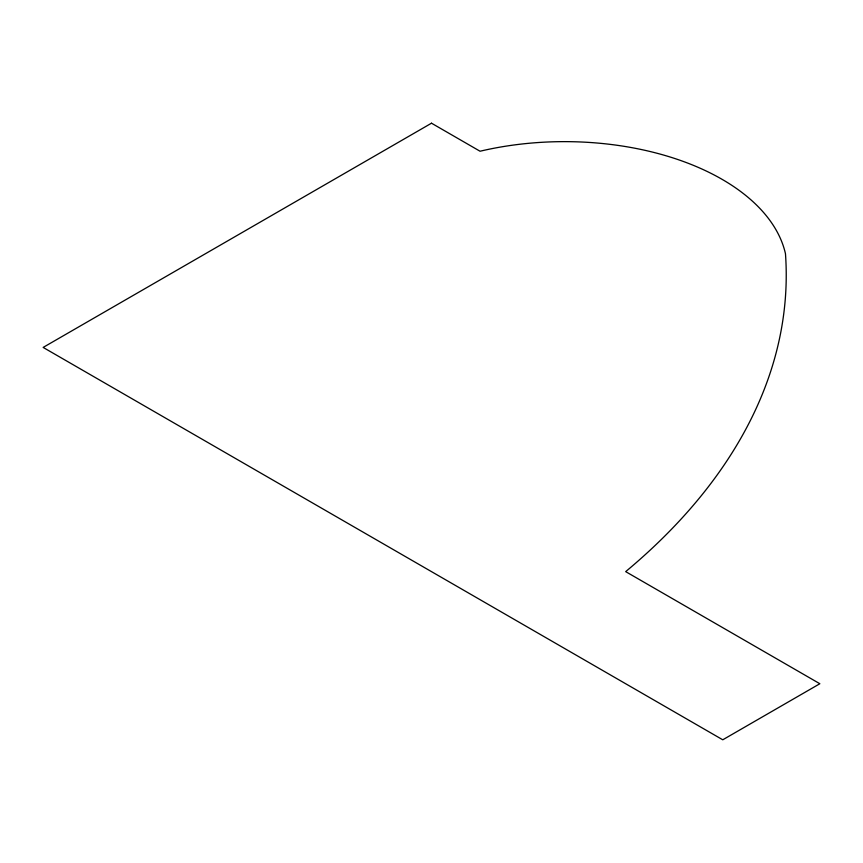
<?xml version="1.0" encoding="UTF-8"?>
<svg xmlns="http://www.w3.org/2000/svg" width="863" height="863" viewBox="0 0 863 863"><rect width="100%" height="100%" fill="white"/><g stroke="black" fill="none" stroke-linecap="round" stroke-linejoin="round"><path stroke-width="1.29" d="M431.5 123.204L43.15 347.422L722.763 739.796L819.85 683.733L625.675 571.63A901.533 520.497 0 0 0 785.47 253.744A222.837 128.652 0 0 0 480.044 151.23L431.5 123.204"/></g></svg>
